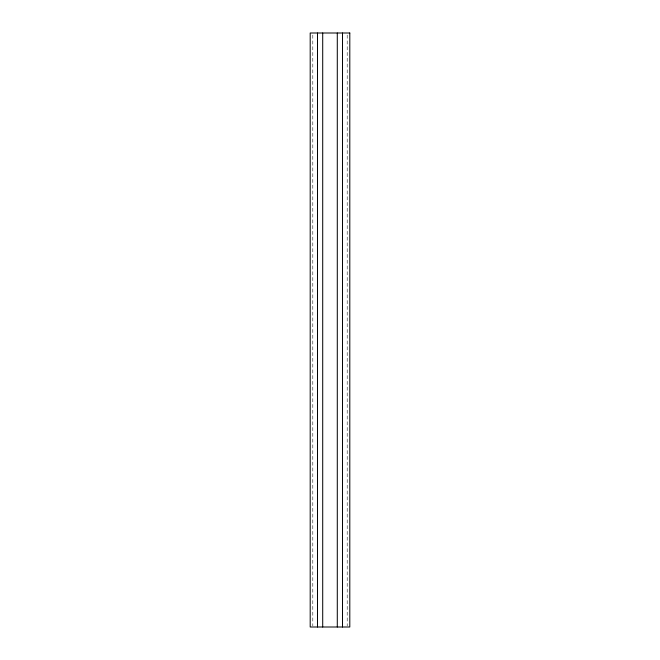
<?xml version="1.0" encoding="UTF-8"?>
<svg xmlns="http://www.w3.org/2000/svg" width="660" height="660" viewBox="0 0 660 660"><rect width="100%" height="100%" fill="white"/><g stroke="black" fill="none" stroke-linecap="round" stroke-linejoin="round"><path stroke-width="0.49" stroke-dasharray="3.3 2.47" d="M347.193 35.062L347.193 625.969M312.807 35.062L312.807 625.969"/><path stroke-width="0.99" d="M342.507 33L342.507 627M337.293 33L337.293 627M322.707 33L322.707 627M317.493 33L317.493 627M349.8 33L310.2 33L310.2 627L349.8 627L349.8 33"/></g></svg>
